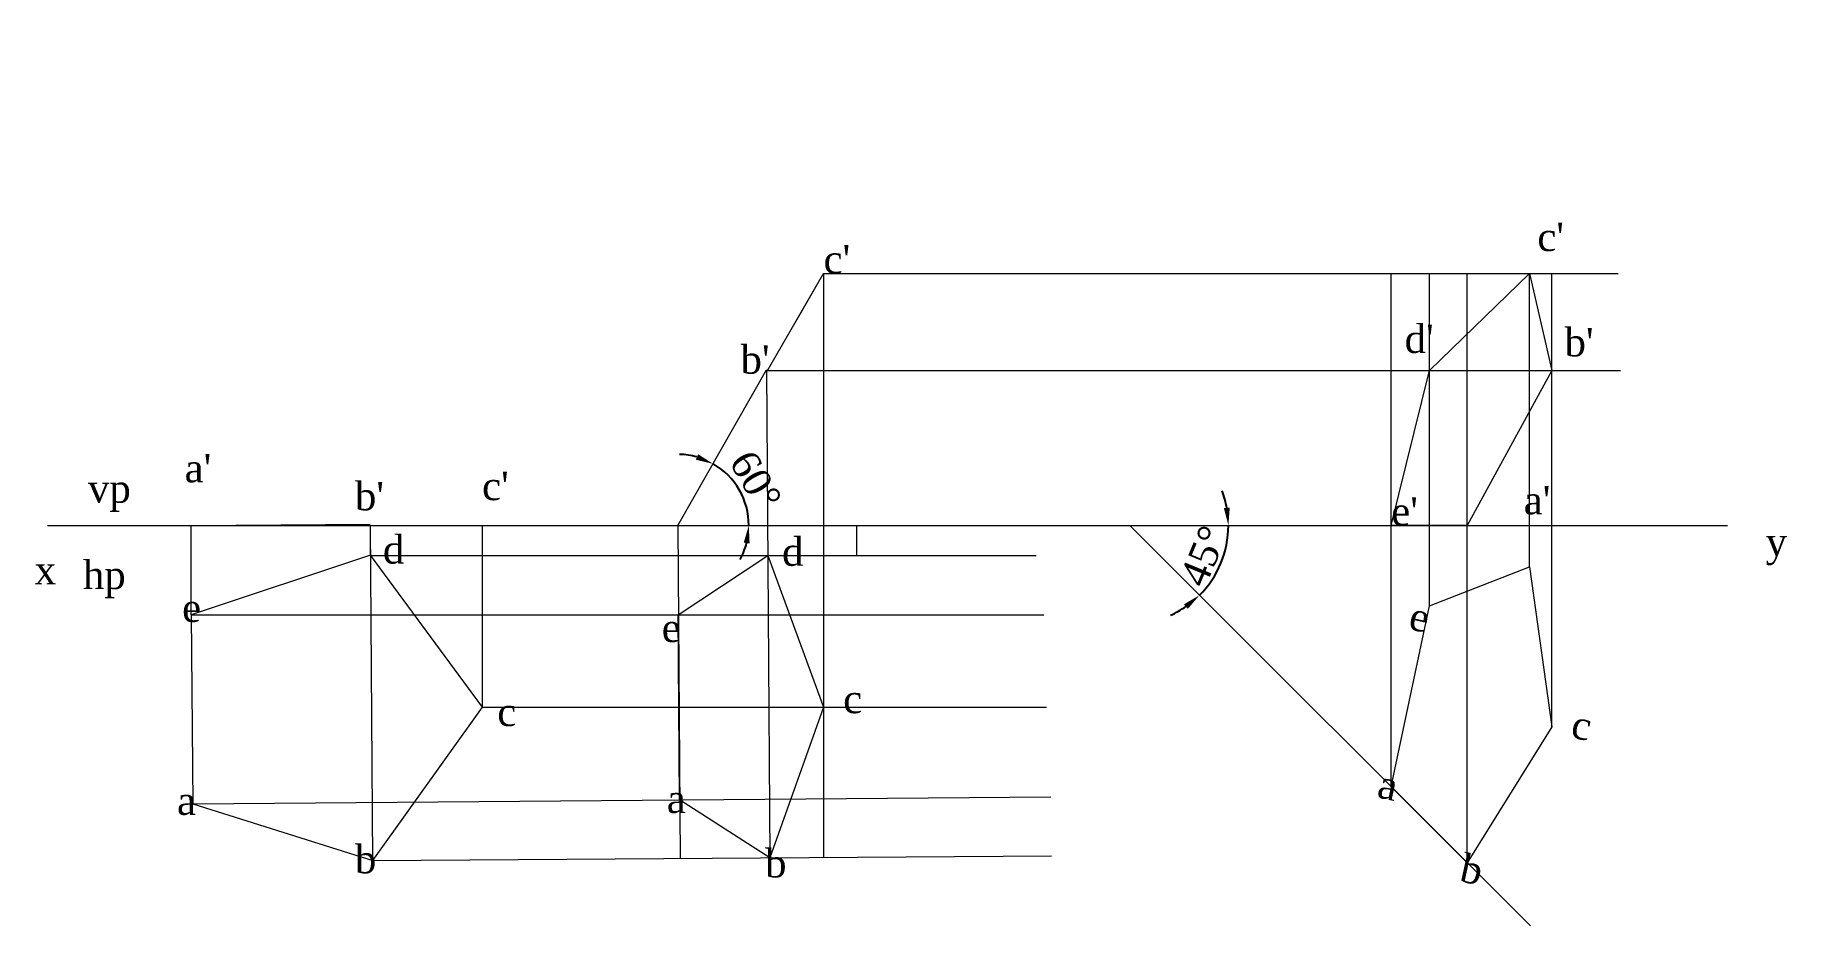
# Paper-space layout 'Layout14' of a CAD drawing. Header units: millimetres. Extents: x 19 to 266, y 42 to 168.
import ezdxf

# ---------------------------------------------------------------- set-up
doc = ezdxf.new("R2010")
doc.units = ezdxf.units.MM
doc.layers.add('Projection line', color=5, linetype='Continuous', lineweight=5)
doc.layers.add('X Y line', color=1, linetype='Continuous', lineweight=15)
doc.styles.get("Standard").update_dxf_attribs({"font": 'times.ttf', "height": 4})
doc.dimstyles.new('ISO-25', dxfattribs={"dimtxt": 4, "dimasz": 2.5, "dimexe": 1.25, "dimexo": 0.625, "dimtad": 1, "dimtoh": 1, "dimtxsty": 'Standard', "dimcen": 2.5, "dimadec": 0, "dimazin": 0, "dimtfac": 1, "dimtmove": 0, "dimatfit": 3, "dimfxl": 1, "dimarcsym": 0})

# ---------------------------------------------------------------- blocks, each defined once
blk = doc.blocks.new('*D85')
at = {"layer": 'Defpoints', "color": 0, "transparency": 16777216}
for p in [(149.35, 167.91), (118.8, 102.06), (20.36, 98.63), (109.35, 98.63), (257.61, 98.63)]:
    blk.add_point(p, dxfattribs=at)
at = {"layer": 'Projection line', "color": 0, "lineweight": -2, "transparency": 16777216}
for start, end in [(74.2898, 88.5795), (0, 60), (331.4205, 345.7102)]:
    blk.add_arc((109.35, 98.63), 10.05, start, end, dxfattribs=at)
at = {"layer": 'Projection line', "color": 0, "transparency": 16777216}
for points in [[(112.24, 108.69), (111.91, 107.92), (114.38, 107.33)], [(118.68, 96.2), (119.51, 96.09), (119.4, 98.63)]]:
    blk.add_solid(points, dxfattribs=at)
at = {"layer": 'Projection line', "color": 0, "transparency": 16777216, "insert": (120.36, 104.98), "char_height": 4, "attachment_point": 5, "rotation": 300}
blk.add_mtext('60°', dxfattribs=at)
blk = doc.blocks.new('*D88')
at = {"layer": 'Defpoints', "color": 0, "transparency": 16777216}
for p in [(20.36, 98.63), (173.19, 98.63), (257.61, 98.63), (185.25, 91.66), (229.76, 42.06)]:
    blk.add_point(p, dxfattribs=at)
at = {"layer": 'Projection line', "color": 0, "lineweight": -2, "transparency": 16777216}
for start, end in [(10.2956, 20.5912), (315, 0), (294.4088, 304.7044)]:
    blk.add_arc((173.19, 98.63), 13.93, start, end, dxfattribs=at)
at = {"layer": 'Projection line', "color": 0, "transparency": 16777216}
for points in [[(187.31, 101.15), (186.48, 101.08), (187.12, 98.63)], [(180.85, 87.49), (181.39, 86.85), (183.04, 88.78)]]:
    blk.add_solid(points, dxfattribs=at)
at = {"layer": 'Projection line', "color": 0, "transparency": 16777216, "insert": (183.6, 94.31), "char_height": 4, "attachment_point": 5, "rotation": 67.5}
blk.add_mtext('45°', dxfattribs=at)

psp = doc.layouts.new('Layout14')

# ---------------------------------------------------------------- linework, layer by layer
at = {"layer": 'Projection line'}
for p, q in [((122.037, 120.51), (129.958, 134.23)), ((125.997, 127.37), (129.958, 134.23)), ((129.958, 134.23), (129.958, 51.75)), ((129.958, 134.23), (242.159, 134.23)), ((210.115, 61.701), (210.115, 134.23)), ((215.497, 87.262), (215.497, 134.23)), ((215.497, 120.51), (229.618, 134.23)), ((220.82, 50.995), (220.82, 134.23)), ((229.618, 92.778), (229.618, 134.23)), ((229.618, 134.23), (232.767, 120.51)), ((232.767, 70.182), (232.767, 134.23)), ((109.39, 98.606), (121.879, 120.6)), ((121.879, 120.6), (122.373, 51.695)), ((122.037, 120.51), (242.467, 120.51)), ((210.115, 98.627), (215.497, 120.51)), ((232.767, 120.51), (220.82, 98.627)), ((40.666, 98.627), (65.958, 98.808)), ((40.666, 85.995), (40.666, 98.627)), ((65.959, 94.434), (65.959, 98.627)), ((66.299, 51.293), (65.959, 98.627)), ((65.959, 98.627), (81.801, 98.627)), ((73.88, 98.627), (81.801, 98.627)), ((81.801, 72.987), (81.801, 98.627)), ((109.355, 98.627), (109.692, 51.604)), ((134.647, 94.393), (134.647, 98.586)), ((173.189, 98.627), (229.757, 42.058)), ((220.82, 98.627), (210.115, 98.627)), ((65.989, 94.393), (159.98, 94.393)), ((109.445, 85.995), (122.067, 94.393)), ((122.067, 94.393), (129.958, 72.987)), ((215.497, 87.262), (229.618, 92.778)), ((229.618, 92.778), (232.767, 70.182)), ((210.115, 61.701), (215.497, 87.262)), ((40.666, 85.995), (161.056, 85.995)), ((109.633, 59.874), (109.445, 85.995)), ((81.801, 72.987), (161.415, 72.987)), ((129.958, 72.987), (122.373, 51.695)), ((232.767, 70.182), (220.82, 50.995)), ((40.876, 59.332), (162.028, 60.286)), ((122.373, 51.695), (109.633, 59.874)), ((220.82, 50.995), (210.115, 61.701)), ((66.299, 51.293), (162.136, 51.981))]:
    psp.add_line(p, q, dxfattribs=at)
psp.add_lwpolyline([(66.299, 51.293), (81.801, 72.987), (65.959, 94.434), (40.666, 85.995), (40.876, 59.332)], close=True, dxfattribs=at)
at = {"layer": 'X Y line'}
psp.add_line((20.356, 98.627), (257.608, 98.627), dxfattribs=at)

# ---------------------------------------------------------------- texts
at = {"layer": 'Projection line'}
for s, p in [("c'", (230.74, 137.397)), ("c'", (129.958, 134.23)), ("d'", (212.003, 122.998)), ("b'", (234.584, 122.518)), ("b'", (118.233, 120.073)), ("a'", (39.738, 104.723)), ("b'", (63.786, 100.778)), ("c'", (81.733, 102.213)), ("a'", (228.818, 100.199)), ("e'", (210.115, 98.627)), ('d', (67.735, 93.248)), ('d', (124.103, 92.933)), ('e', (39.379, 85)), ('e', (107.103, 82.168)), ('c', (132.723, 72.121)), ('c', (83.886, 70.298)), ('a', (38.661, 57.747)), ('a', (107.821, 58.007)), ('b', (63.786, 49.5)), ('b', (121.709, 48.917))]:
    psp.add_text(s, height=4, dxfattribs=at).set_placement(p)
for s, p in [('e', (212.393, 84.022)), ('c', (235.284, 68.747)), ('a', (207.947, 60.263)), ('b', (219.579, 48.423))]:
    psp.add_text(s, height=4, rotation=347.69743, dxfattribs=at).set_placement(p)
at = {"layer": 'X Y line'}
for s, p in [('vp', (26.099, 101.854)), ('y', (262.992, 94.324)), ('hp', (25.381, 89.662))]:
    psp.add_text(s, height=4, dxfattribs=at).set_placement(p)
at = {"layer": 'X Y line', "insert": (18.561, 94.324), "char_height": 4, "attachment_point": 1}
psp.add_mtext('x', dxfattribs=at)

# ---------------------------------------------------------------- dimensions: what is measured, and where the dimension line sits
at = {"layer": 'Projection line'}
for base, line1, picture, middle in [((118.798, 102.064), ((109.355, 98.627), (149.355, 167.909)), '*D85', (120.361, 104.981)), ((185.253, 91.661), ((173.189, 98.627), (229.757, 42.058)), '*D88', (183.602, 94.313))]:
    dim = psp.add_angular_dim_2l(base=base, line1=line1, line2=((20.356, 98.627), (257.608, 98.627)), dimstyle='ISO-25', dxfattribs=at)
    dim.commit()
    dim.dimension.update_dxf_attribs({"geometry": picture, "text_midpoint": middle})

doc.saveas('drawing.dxf')
